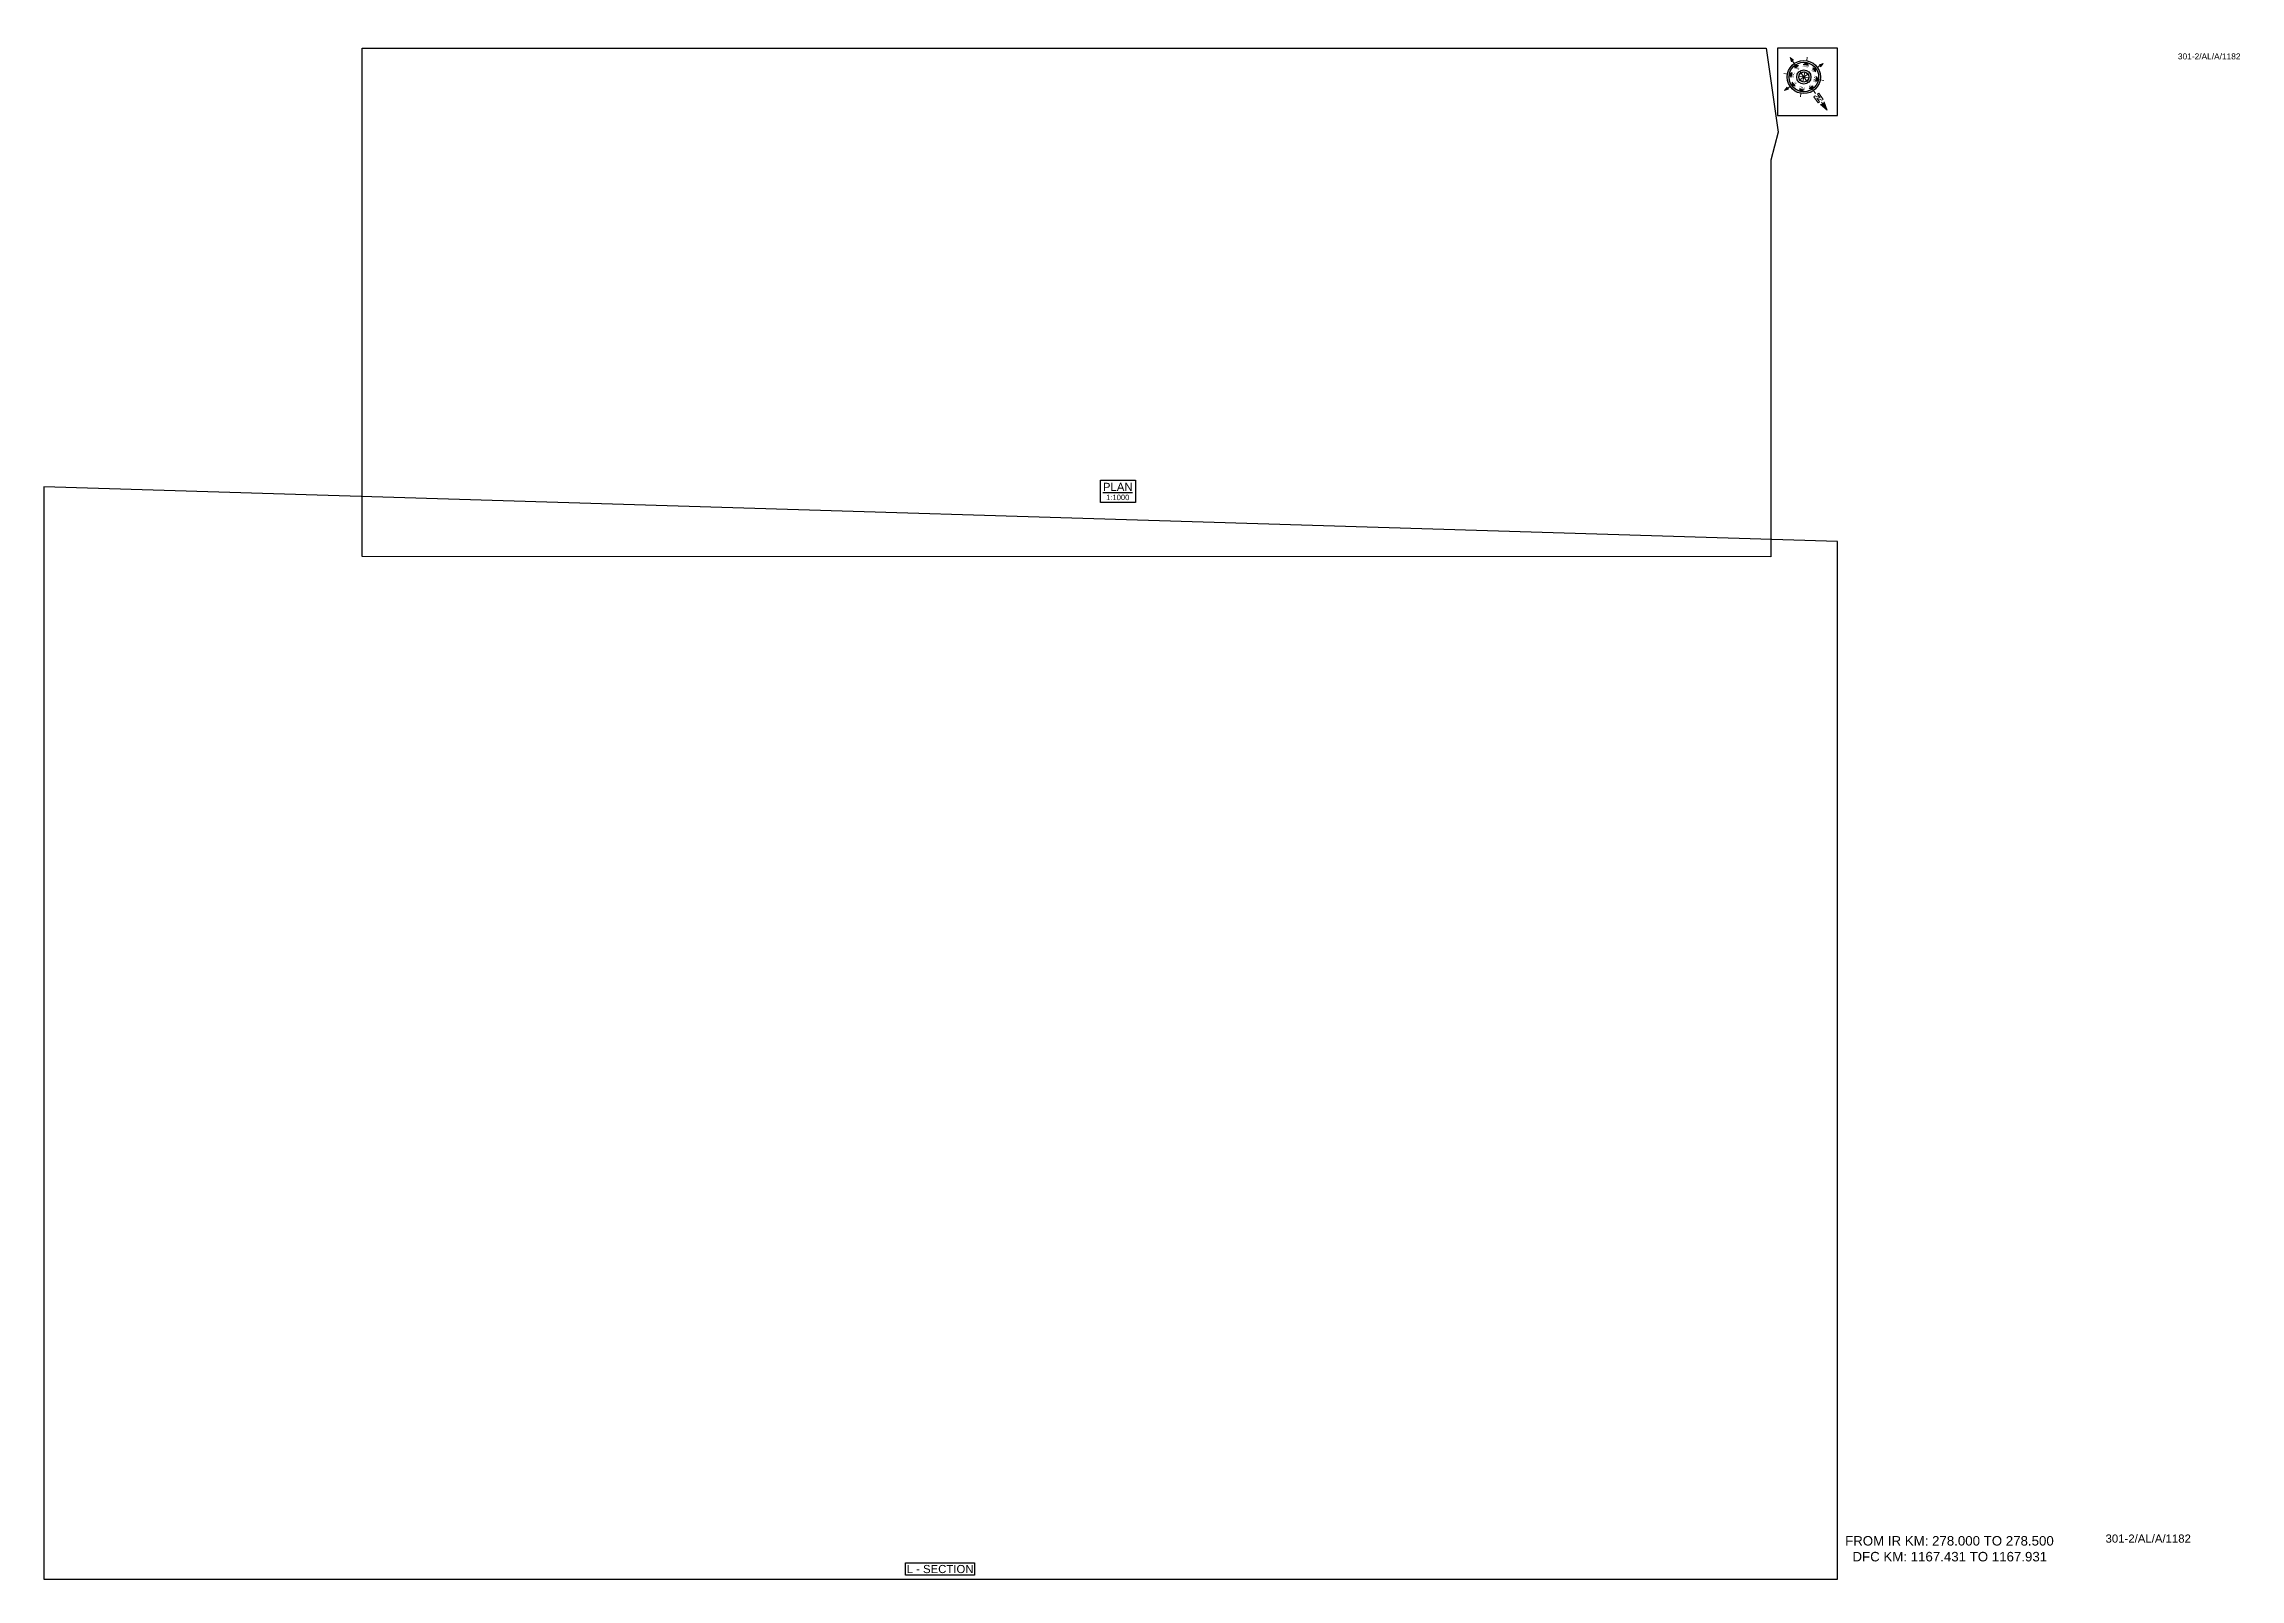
# Paper-space layout '1182' of a CAD drawing. Header units: metres. Extents: x 15 to 824, y 15 to 581.
import ezdxf
from ezdxf.enums import TextEntityAlignment as Align

# ---------------------------------------------------------------- set-up
doc = ezdxf.new("R2010")
doc.units = ezdxf.units.M
doc.header["$MEASUREMENT"] = 0
doc.layers.get('Defpoints').update_dxf_attribs({"color": 5})
doc.layers.add('title', color=7, linetype='Continuous')
doc.styles.get("Standard").update_dxf_attribs({"font": 'arial.ttf'})
doc.styles.add('Style-Arial', font='arial.ttf')

# ---------------------------------------------------------------- blocks, each defined once
blk = doc.blocks.new('N')
for points in [[(0, 8.41), (-0.49, 6.68), (0, 6.93)], [(0.49, 6.68), (0, 6.93), (0, 8.41)], [(-4.93, 0), (-4.07, 0.25), (-4.19, 0)], [(-4.07, -0.25), (-4.19, 0), (-4.93, 0)], [(-3.08, 0), (-2.59, 0.49), (-2.59, -0.49)], [(-2.18, 2.18), (-1.48, 2.18), (-2.18, 1.48)], [(0, 3.08), (0.49, 2.59), (-0.49, 2.59)], [(2.18, 2.18), (2.18, 1.48), (1.48, 2.18)], [(3.08, 0), (2.59, -0.49), (2.59, 0.49)], [(4.07, 0.25), (4.19, 0), (4.93, 0)], [(4.93, 0), (4.07, -0.25), (4.19, 0)], [(-2.18, -2.18), (-2.18, -1.48), (-1.48, -2.18)], [(0, -3.08), (-0.49, -2.59), (0.49, -2.59)], [(0, -4.93), (-0.25, -4.07), (0, -4.19)], [(0.25, -4.07), (0, -4.19), (0, -4.93)], [(2.18, -2.18), (1.48, -2.18), (2.18, -1.48)]]:
    blk.add_hatch(color=7).paths.add_polyline_path(points, flags=0)
h = blk.add_hatch(color=7)
h.paths.add_polyline_path([(0, -3.08), (0, -3.46, 1), (0, 3.46), (0, 3.08, -1)])
h.paths.add_polyline_path([(0, 1.05), (0, 1.48, 1), (0, -1.48), (0, -1.05, -1)])
at = {"color": 7, "linetype": 'ByBlock', "lineweight": 13}
for p, q in [((-0.61, 4.57), (-0.61, 6.12)), ((-0.61, 6.12), (-0.3, 6.12)), ((-0.3, 6.12), (0.32, 5.19)), ((0.32, 4.57), (-0.3, 5.5)), ((-0.3, 5.5), (-0.3, 4.57)), ((0.32, 5.19), (0.32, 6.12)), ((0.32, 6.12), (0.64, 6.12)), ((0.64, 6.12), (0.64, 4.57))]:
    blk.add_line(p, q, dxfattribs=at)
at = {"color": 7, "lineweight": 13}
for p, q in [((0, 6.41), (0, 7.28)), ((-3.46, 0), (-4.19, 0)), ((-2.45, 2.45), (-2.97, 2.97)), ((1.05, 0), (-1.05, 0)), ((-1.05, 0), (1.05, 0)), ((-0.74, 0.74), (0.74, -0.74)), ((0.74, 0.74), (-0.74, -0.74)), ((0.74, -0.74), (-0.74, 0.74)), ((-0.74, -0.74), (0.74, 0.74)), ((0, 3.46), (0, 4.19)), ((0, 3.46), (0, 3.08)), ((0, 1.05), (0, 1.48)), ((0, 1.05), (0, -1.05)), ((0, -1.05), (0, 1.05)), ((2.45, 2.45), (2.97, 2.97)), ((3.46, 0), (4.19, 0)), ((-2.45, -2.45), (-2.97, -2.97)), ((0, -1.05), (0, -1.48)), ((0, -3.46), (0, -3.08)), ((0, -3.46), (0, -4.19)), ((2.45, -2.45), (2.97, -2.97))]:
    blk.add_line(p, q, dxfattribs=at)
for points in [[(0, 8.41), (-0.49, 6.68), (0, 6.93), (0, 6.93)], [(0.49, 6.68), (0, 6.93), (0, 8.41), (0, 8.41)], [(-4.93, 0), (-4.07, 0.25), (-4.19, 0), (-4.19, 0)], [(-4.07, -0.25), (-4.19, 0), (-4.93, 0), (-4.93, 0)], [(-3.08, 0), (-2.59, 0.49), (-2.59, -0.49), (-2.59, -0.49)], [(-2.18, 2.18), (-1.48, 2.18), (-2.18, 1.48), (-2.18, 1.48)], [(0, 3.08), (0.49, 2.59), (-0.49, 2.59), (-0.49, 2.59)], [(2.18, 2.18), (2.18, 1.48), (1.48, 2.18), (1.48, 2.18)], [(3.08, 0), (2.59, -0.49), (2.59, 0.49), (2.59, 0.49)], [(4.07, 0.25), (4.19, 0), (4.93, 0), (4.93, 0)], [(4.93, 0), (4.07, -0.25), (4.19, 0), (4.19, 0)], [(-2.18, -2.18), (-2.18, -1.48), (-1.48, -2.18), (-1.48, -2.18)], [(0, -3.08), (-0.49, -2.59), (0.49, -2.59), (0.49, -2.59)], [(0, -4.93), (-0.25, -4.07), (0, -4.19), (0, -4.19)], [(0.25, -4.07), (0, -4.19), (0, -4.93), (0, -4.93)], [(2.18, -2.18), (1.48, -2.18), (2.18, -1.48), (2.18, -1.48)]]:
    blk.add_lwpolyline(points, close=True, dxfattribs=at)
at = {"color": 7, "linetype": 'ByBlock', "lineweight": 13}
for points in [[(-0.3, 4.57), (-0.61, 4.57)], [(0.32, 4.57), (0.64, 4.57)]]:
    blk.add_lwpolyline(points, dxfattribs=at)
at = {"color": 7}
for radius in [3.46, 3.08, 1.48, 1.05]:
    blk.add_circle((0, 0), radius, dxfattribs=at)
for s, rotation, p in [('W', 90, (-2.1, 0)), ('NW', 45, (-1.48, 1.48)), ('NE', 315, (1.48, 1.48)), ('E', 270, (1.97, 0)), ('SW', 135, (-1.48, -1.48)), ('SE', 225, (1.48, -1.48))]:
    blk.add_text(s, height=0.6, rotation=rotation, dxfattribs=at).set_placement(p, align=Align.CENTER)
for s, p in [('N', (0, 2.1)), ('S', (0, -2.47))]:
    blk.add_text(s, height=0.6, dxfattribs=at).set_placement(p, align=Align.CENTER)

psp = doc.layouts.new('1182')

# ---------------------------------------------------------------- linework, layer by layer
psp.add_lwpolyline([(332.48, 16.4), (332.48, 21), (358.02, 21), (358.02, 16.4)], close=True)
at = {"layer": 'Defpoints'}
psp.add_lwpolyline([(14.99, 15), (675.99, 15), (676.01, 397.32), (15, 417.44)], close=True, dxfattribs=at)
at = {"layer": 'title', "color": 7, "linetype": 'Continuous', "lineweight": -3}
psp.add_lwpolyline([(404.38, 419.82), (417.26, 419.82), (417.26, 411.67), (404.38, 411.67)], close=True, dxfattribs=at)

# ---------------------------------------------------------------- texts
at = {"style": 'Style-Arial'}
for height, p in [(2.2, (801.49, 574.88)), (3, (774.82, 28.42))]:
    psp.add_text('301-2/AL/A/1182', height=height, dxfattribs=at).set_placement(p)
at = {"insert": (678.83, 30.84), "char_height": 3.5, "attachment_point": 1, "style": 'Style-Arial'}
psp.add_mtext_dynamic_manual_height_columns('FROM IR KM: 278.000 TO 278.500 \\P{\\C1;  DFC KM: 1167.431 TO 1167.931}', width=95.7966, gutter_width=17.5, heights=[0], dxfattribs=at)
at = {"layer": 'title', "color": 7, "linetype": 'Continuous', "lineweight": -3, "style": 'Style-Arial'}
for s, height, p in [('%%UPLAN', 3, (410.76, 417.38)), ('1:1000', 2, (410.76, 413.51))]:
    psp.add_text(s, height=height, dxfattribs=at).set_placement(p, align=Align.MIDDLE)
at = {"layer": 'title', "style": 'Style-Arial'}
psp.add_text('L - SECTION', height=3, rotation=0.00006, dxfattribs=at).set_placement((345.27, 18.7), align=Align.MIDDLE_CENTER)

# ---------------------------------------------------------------- viewports
at = {"layer": 'Defpoints'}
vp = psp.add_viewport(center=(345.5, 216.22), size=(661.02, 402.4417), view_center_point=(210.04, -12041.49), view_height=402.4417, dxfattribs=at)
vp.dxf.flags = 0x10000  # cut along an outline
vp.dxf.clipping_boundary_handle = psp.add_lwpolyline([(14.99, 15), (675.99, 15), (676.01, 397.32), (15, 417.44)], format="xyb", close=True, dxfattribs={"invisible": 1}).dxf.handle

# ---------------------------------------------------------------- wipeouts: each hides what was drawn before it
psp.add_wipeout([(653.96, 579), (676, 579), (676, 554.19), (653.96, 554.19)])

# ---------------------------------------------------------------- next in the draw order: linework, layer by layer
psp.add_lwpolyline([(676, 579), (653.96, 579), (653.96, 554.19), (676, 554.19)], close=True)
psp.add_lwpolyline([(132.27, 579), (649.74, 579), (654.18, 548.06), (651.41, 537.69), (651.41, 391.65), (132.27, 391.68)], close=True, dxfattribs=at)

# ---------------------------------------------------------------- next in the draw order: block references
at = {"xscale": 1.771541522973351, "yscale": 1.771541522973351, "zscale": 1.771541522973351, "rotation": 215.1222936235771}
psp.add_blockref('N', (663.62, 568.39), dxfattribs=at)

# ---------------------------------------------------------------- next in the draw order: viewports
at = {"layer": 'Defpoints', "view_twist_angle": 215.12229362}
vp = psp.add_viewport(center=(393.23, 485.32), size=(521.91, 187.3531), view_center_point=(1395343.64, -3135046.81), view_height=187.3531, status=3, dxfattribs=at)
vp.dxf.flags = 0x10000  # cut along an outline
vp.dxf.clipping_boundary_handle = psp.add_lwpolyline([(132.27, 579), (649.74, 579), (654.18, 548.06), (651.41, 537.69), (651.41, 391.65), (132.27, 391.68)], format="xyb", close=True, dxfattribs={"invisible": 1}).dxf.handle

doc.saveas('drawing.dxf')
